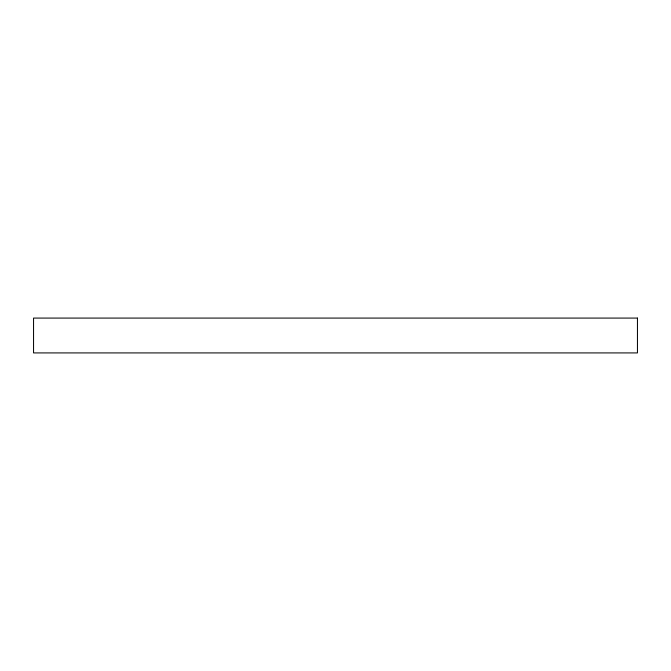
<?xml version="1.0" encoding="UTF-8"?>
<svg xmlns="http://www.w3.org/2000/svg" width="671" height="671" viewBox="0 0 671 671"><rect width="100%" height="100%" fill="white"/><g stroke="black" fill="none" stroke-linecap="round" stroke-linejoin="round"><path stroke-width="1.01" d="M637.45 318.079L33.55 318.079L33.55 352.921L637.45 352.921L637.45 318.079"/></g></svg>
